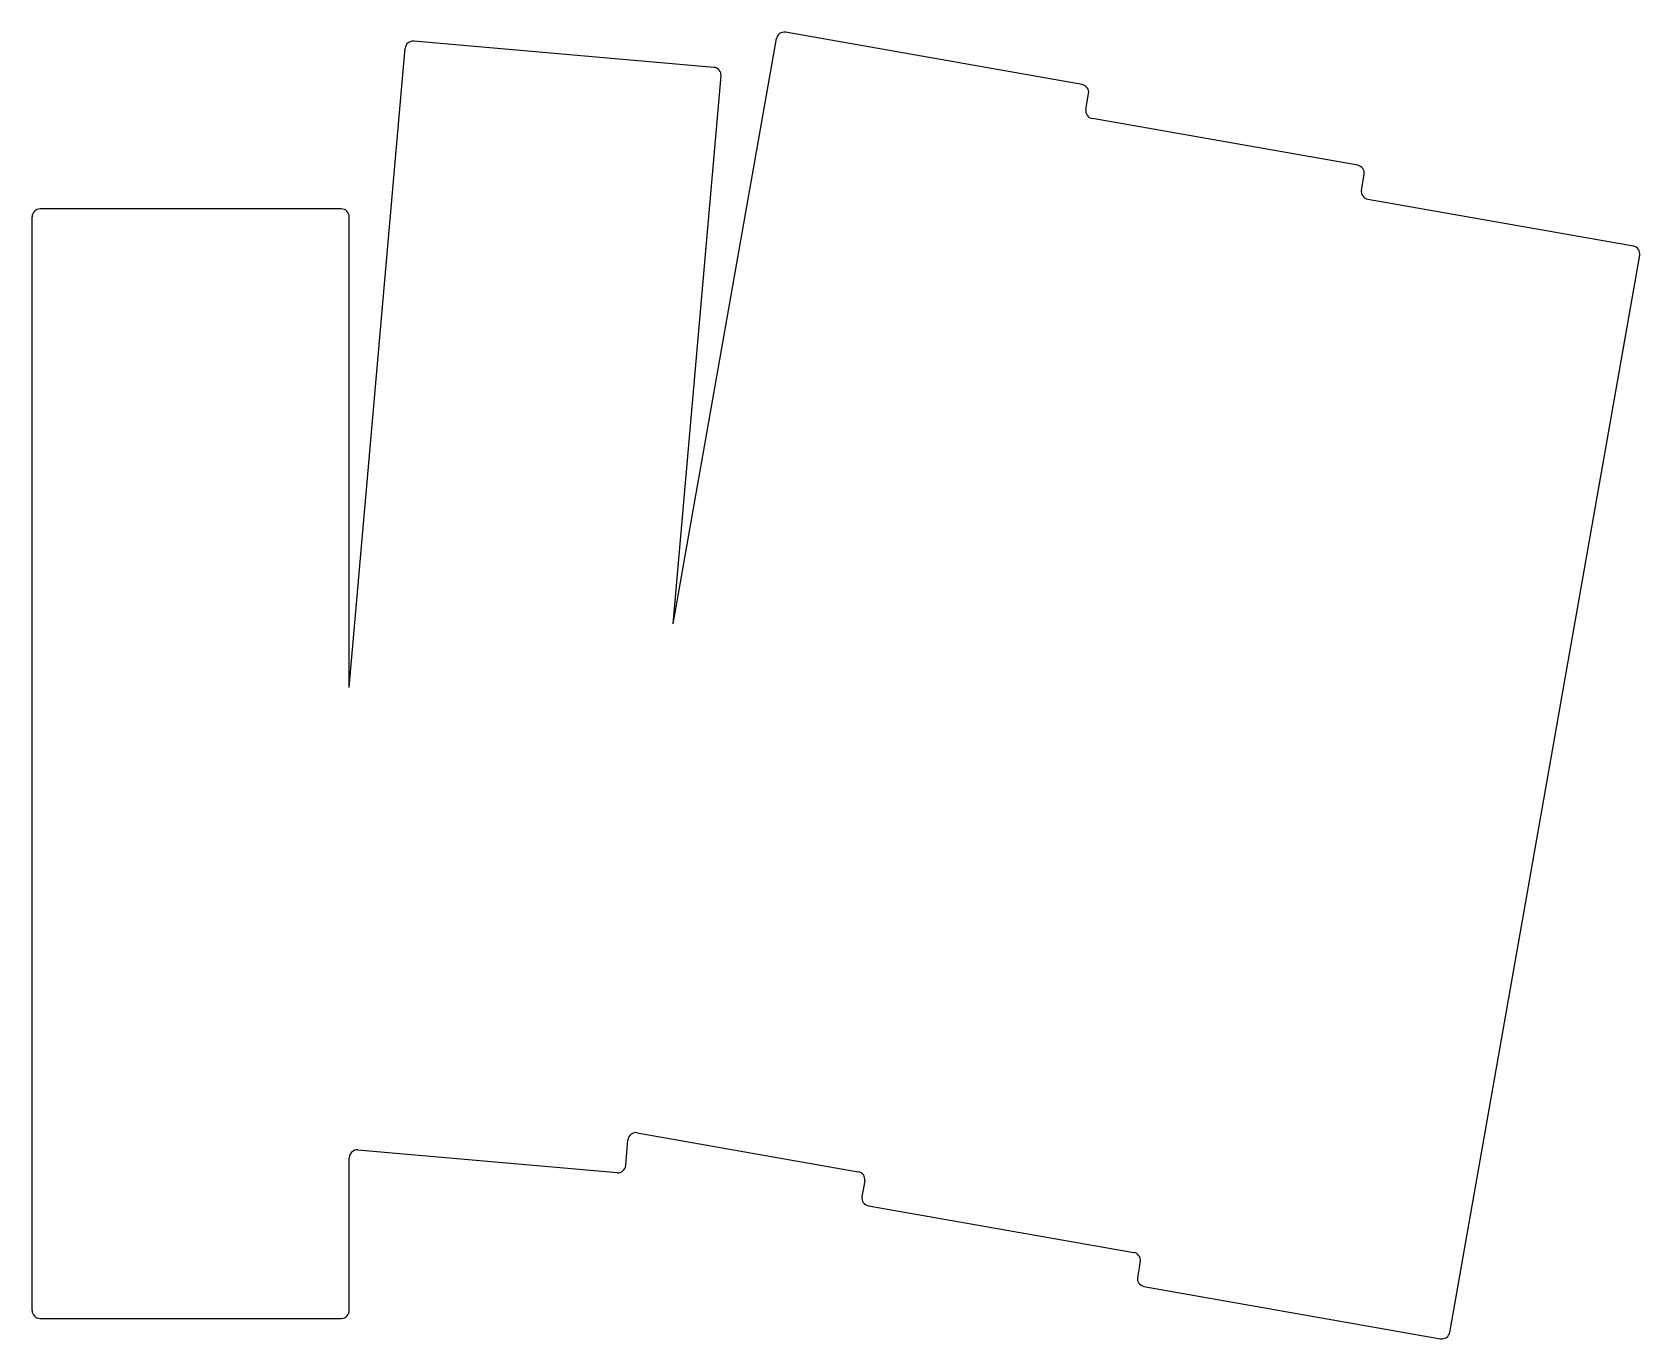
# Model space of a CAD drawing. Header units: millimetres. Extents: x 90 to 191, y -111 to -28.
import ezdxf

# ---------------------------------------------------------------- set-up
doc = ezdxf.new("R2010")
doc.units = ezdxf.units.MM

msp = doc.modelspace()

# ---------------------------------------------------------------- linework, layer by layer
for p, q in [((156.23, -31.66), (137.52, -28.36)), ((110, -69.7), (113.53, -29.37)), ((133, -30.57), (114.07, -28.91)), ((130.43, -65.68), (136.94, -28.76)), ((130.43, -65.68), (133.45, -31.11)), ((156.46, -33.22), (156.63, -32.24)), ((173.61, -36.75), (156.87, -33.8)), ((173.84, -38.32), (174.01, -37.33)), ((109.5, -39.5), (90.5, -39.5)), ((190.99, -41.85), (174.25, -38.9)), ((90, -109), (90, -40)), ((110, -69.7), (110, -40)), ((179.41, -110.38), (191.39, -42.43)), ((127.44, -99.85), (127.58, -98.24)), ((128.16, -97.79), (142.1, -100.25)), ((110, -109), (110, -99.37)), ((110.54, -98.87), (126.9, -100.3)), ((142.51, -100.83), (142.34, -101.81)), ((142.74, -102.39), (159.48, -105.34)), ((159.89, -105.92), (159.71, -106.91)), ((160.12, -107.48), (178.83, -110.78)), ((90.5, -109.5), (109.5, -109.5))]:
    msp.add_line(p, q)
for centre, start, end in [((137.43, -28.85), 80, 170), ((114.03, -29.41), 85, 175), ((132.95, -31.07), 355, 85), ((156.14, -32.15), 350, 80), ((156.95, -33.31), 170, 260), ((173.52, -37.24), 350, 80), ((174.33, -38.4), 170, 260), ((90.5, -40), 90, 180), ((109.5, -40), 0, 90), ((190.9, -42.34), 350, 80), ((128.08, -98.28), 80, 175), ((110.5, -99.37), 85, 180), ((126.94, -99.81), 265, 355), ((142.02, -100.74), 350, 80), ((142.83, -101.9), 170, 260), ((159.4, -105.83), 350, 80), ((160.21, -106.99), 170, 260), ((90.5, -109), 180, 270), ((109.5, -109), 270, 0), ((178.92, -110.29), 260, 350)]:
    msp.add_arc(centre, 0.5, start, end)

doc.saveas('drawing.dxf')
